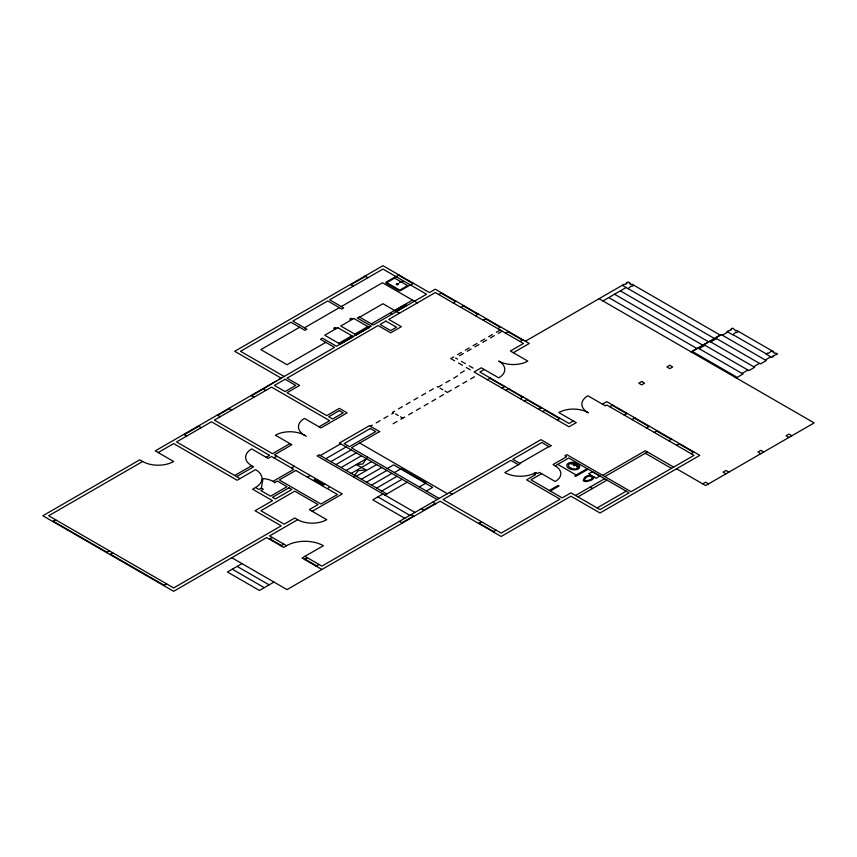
<?xml version="1.0" encoding="UTF-8"?>
<svg xmlns="http://www.w3.org/2000/svg" width="857" height="857" viewBox="0 0 857 857"><rect width="100%" height="100%" fill="white"/><g stroke="black" fill="none" stroke-linecap="round" stroke-linejoin="round"><path stroke-width="1.29" d="M574.886 465.522L573.708 465.662L574.276 465.18M574.779 464.708L573.569 464.183A6.374 3.674 0 0 0 572.005 463.766L571.994 463.626M572.358 463.594L572.476 462.598M275.89 381.226L155.246 450.878L173.66 461.505A21.928 12.662 0 0 1 142.658 461.505L48.667 515.775L173.66 587.934L281.214 525.844L255.054 510.74L272.494 500.67L252.633 489.197L255.536 487.515L258.932 489.476L261.353 488.083L262.981 478.635A16.444 9.491 0 0 1 272.976 481.366L274.915 482.48M398.023 284.278L396.93 283.581M594.287 477.178L592.862 479.095A10.155 5.86 0 0 1 590.205 480.627L586.884 481.441A4.81 2.775 0 0 1 586.038 481.495L585.481 481.484A3.642 2.1 0 0 1 583.778 481.12A3.578 2.068 0 0 1 583.199 480.295L584.635 477.413A10.155 5.86 0 0 1 587.291 475.881L590.612 475.057M574.115 463.723L575.09 463.723M575.09 463.916L574.511 464.012M576.75 465.244L577.35 465.147M353.609 477.006L358.076 470.664L365.971 469.872L356.298 464.59L362.747 464.001L367.599 457.113M575.529 464.012L574.19 465.255L576.911 464.805L575.529 464.012L574.426 465.04L576.911 464.805M396.77 283.721L396.587 284.503L398.087 284.449M397.627 284.578L398.226 284.149L397.455 283.581M350.984 284.728L365.521 276.34M299.629 327.245L260.871 349.624L287.031 364.728L325.789 342.35M304.471 327.803L339.351 307.663M341.29 306.549L382.479 282.767L417.359 302.907M396.041 276.618L398.944 274.936M396.587 284.503L397.798 283.796M410.578 285.006L413.481 283.324M359.704 317.176L382.961 303.742L399.426 313.255M371.327 323.882L412.517 300.111M390.214 313.266L391.67 314.101M394.831 310.598L405.382 304.503L406.839 305.338L396.277 311.445M338.783 343.336L351.863 335.783M354.787 334.112L367.867 326.56M278.793 379.555L334.509 347.385L320.464 339.276L322.393 338.151L336.447 346.26L371.327 326.121L357.283 318.011L359.222 316.897L373.266 325.007L426.561 294.24L382.961 269.066L329.666 299.832L343.711 307.942L341.782 309.066L327.728 300.946L292.848 321.086L306.892 329.206L304.953 330.32L290.909 322.211L240.517 351.295L284.128 376.469M184.319 434.649L198.856 426.261M217.753 415.356L229.376 408.639M251.658 395.773L281.214 378.151L234.711 351.295L382.961 265.702L429.464 292.558L435.281 289.205L529.272 343.464L513.289 352.698M158.159 452.56L173.66 443.605L237.132 480.252L255.536 469.615A21.928 12.662 0 0 1 255.536 487.515M438.677 294.519L441.58 292.837M52.78 521.506L55.684 519.824M453.214 302.907L456.117 301.225M460.959 307.384L463.873 305.703M475.496 315.772L478.399 314.101M483.252 320.25L486.155 318.568M234.711 475.496L251.658 465.705L253.597 466.819L236.639 476.61M266.195 457.306L269.591 455.356L211.454 421.783L176.563 441.923L240.035 478.57M289.934 443.605L272.494 453.674L214.357 420.112L271.53 387.107L329.666 420.669L319.008 426.818M106.557 552.551L109.471 550.88M273.951 457.874L276.854 456.192M497.778 328.638L500.692 326.967M109.953 554.511L112.856 552.829M453.696 356.898L450.782 358.569L454.66 360.808M457.574 354.659L461.441 352.42M465.319 350.181L469.197 347.942M473.075 345.703L476.953 343.464M480.82 341.225L484.698 338.986M488.576 336.758L492.454 334.519M496.332 332.28L500.199 330.041M459.502 355.773L463.38 353.534M467.258 351.295L471.136 349.056M475.014 346.828L478.892 344.589M482.759 342.35L486.637 340.111M490.515 337.872L494.393 335.633M498.271 333.394L502.138 331.156M505.534 333.116L508.437 331.434M291.391 467.943L294.294 466.262M272.976 481.366L293.812 469.336L271.53 456.47L268.134 458.431L251.658 448.918A20.557 11.869 0 0 0 251.658 465.705M394.584 411.156L392.645 412.281L393.62 412.838L391.681 413.952M398.462 408.918L402.34 406.679M406.218 404.44L410.085 402.212M413.963 399.973L417.841 397.734M421.719 395.495L425.597 393.256M429.464 391.017L433.342 388.778M460.477 373.116L464.355 370.877M370.363 426.261L372.302 425.147M376.18 422.908L380.047 420.669M383.925 418.43L387.803 416.191M442.062 384.868L438.195 387.107L437.22 386.539M445.94 382.629L449.818 380.39M453.696 378.151L457.574 375.912M320.336 455.56L340.679 443.808M274.433 482.77L277.336 481.088L287.031 486.68L270.555 496.192L260.871 490.6L263.292 489.197L261.353 488.083M520.07 341.504L522.974 339.833M525.395 341.225L624.228 284.17L624.957 284.588L626.896 283.463L626.167 283.046L628.106 281.932L630.045 283.046L629.317 283.463L631.255 284.588L631.984 284.17L720.426 335.226M325.789 458.709L346.142 446.958M484.216 369.485L479.856 372.002L569.005 423.465L573.365 420.948M602.91 300.946L626.167 287.524M379.565 431.574L351.466 447.804L439.159 498.431M393.127 423.744L397.005 421.505M400.883 419.266L404.761 417.027M408.639 414.799L412.517 412.56M416.384 410.321L420.262 408.082M424.14 405.843L428.018 403.604M431.896 401.365L435.763 399.126M439.641 396.887L443.519 394.659M451.275 390.181L447.397 392.42L445.072 391.081M455.142 387.942L459.02 385.704M462.898 383.465L466.776 381.226M470.654 378.987L474.521 376.748M628.106 288.638L631.255 285.981L631.984 286.409L633.923 285.285M330.877 461.644L351.22 449.893M307.374 477.167L310.288 475.496M335.965 464.58L356.308 452.839M487.365 379.694L490.268 378.012M341.054 467.515L361.397 455.774M346.142 470.461L366.485 458.709M321.911 485.565L324.824 483.884M351.22 473.396L371.574 461.644M501.902 388.082L504.805 386.4M163.73 585.556L166.633 583.885M356.308 476.331L376.662 464.58M505.78 390.321L508.683 388.639M361.397 479.267L381.751 467.515M297.69 519.685L294.787 518.014L284.128 524.163L260.871 510.74L294.787 491.157L318.033 504.58L309.313 509.615L326.763 519.685A20.557 11.869 0 0 1 297.69 519.685L269.591 535.914L286.549 545.705A26.031 15.03 0 0 1 323.368 545.705L302.05 558.003L321.911 569.476M312.227 511.297L342.264 493.953L274.433 454.788L291.873 444.719L275.408 435.217A20.557 11.869 0 0 1 304.471 435.217L306.41 436.331M387.321 468.5L393.62 464.858L432.614 487.376L426.315 491.018M366.485 482.202L386.839 470.461M269.344 539.128L272.258 537.446M520.306 398.709L523.22 397.037M371.574 485.137L391.917 473.396M394.349 472.55L401.183 468.608L426.143 483.005L419.298 486.958M241.974 563.606L227.437 571.994L259.414 590.452L273.951 582.064M524.184 400.947L527.098 399.266M376.662 488.083L397.005 476.331M280.978 545.845L283.881 544.163M286.549 545.705L283.635 547.377L266.677 537.585L173.66 591.298L42.85 515.775L139.745 459.823L142.658 461.505M381.751 491.018L402.094 479.267M382.961 493.953L372.784 499.824L404.761 518.292M384.9 495.067L407.182 482.202M538.721 409.335L541.624 407.664M542.599 411.574L545.502 409.903M304.471 559.407L307.374 557.725M557.136 419.973L560.039 418.291M316.104 566.123L319.008 564.442M691.096 351.863L720.159 335.076M691.353 352.013L698.144 348.092L743.019 374.006L736.227 377.916M602.428 404.161L606.788 401.644L699.815 455.356L600.007 512.979L570.933 496.192L501.174 536.471L440.123 501.227L287.031 589.616L231.797 557.725M692.327 352.57L693.292 352.013L736.227 376.801L735.263 377.359M699.108 348.649L704.968 345.275M710.742 341.943L716.548 338.59M722.365 335.226L727.872 332.045M401.858 522.759L413.481 516.053M423.658 510.172L435.281 503.466M738.53 331.488L736.591 332.612L735.874 332.184L732.724 334.841L726.907 331.488L731.514 329.666L730.785 329.249L732.724 328.135L735.874 330.791L736.591 330.373L773.721 351.798L772.993 352.216L774.932 353.341L775.66 352.923L777.599 354.037L772.993 355.859L773.721 356.276L771.782 357.401L765.965 354.037L767.904 352.923L768.633 353.341L771.782 350.684M609.702 406.679L612.605 405.007M519.856 463.337L548.93 446.561M624.228 415.077L627.142 413.395M541.624 473.675L530.965 479.824L562.213 497.874L570.933 492.839L600.007 509.615L629.081 492.839L568.759 458.013L555.197 465.844A19.229 11.098 0 0 1 555.218 481.527L539.449 472.411L537.51 473.535L535.818 472.55L533.879 473.675L535.571 474.649L526.605 479.824L560.039 499.128L501.174 533.118L443.037 499.545L510.858 460.391L518.367 464.719M631.984 419.544L634.887 417.873M478.613 523.445L481.516 521.763M646.521 427.943L649.424 426.261M742.044 373.438L747.904 370.063M753.678 366.732L759.484 363.379M765.301 360.015L770.807 356.833M549.38 490.461L558.1 485.426L559.064 485.983L550.344 491.018M587.174 468.64L574.693 475.839L575.658 476.406L588.138 469.197M654.266 432.421L657.18 430.739M493.15 531.833L496.053 530.162M602.675 475.356L645.31 450.739L673.645 467.097M604.849 476.61L647.485 451.993M668.803 440.809L671.717 439.127M575.54 495.496L604.614 478.709M577.961 496.889L607.035 480.102M676.559 445.286L679.462 443.605M597.104 507.944L626.167 491.157M691.096 453.674L693.999 451.993M702.719 483.884L705.622 482.202L708.535 483.884M577.125 465.147L577.725 465.244M397.198 283.656L396.202 284.299L397.455 284.728M579.353 466.572L577.147 466.54M575.69 465.233L576.6 465.94A6.374 3.674 0 0 1 577.329 466.84L577.564 466.851M577.168 465.533L576.761 465.447M733.024 334.669L766.276 353.866M622.289 285.285L714.342 338.429M620.361 290.877L708.535 341.793M614.544 294.24L702.719 345.146M608.727 297.593L696.902 348.499M599.043 298.707L814.15 422.908L705.622 485.565L676.559 468.779M791.868 435.774L788.954 434.092L786.051 435.774L788.954 437.456M763.758 451.993L760.855 450.321L757.952 451.993L760.855 453.674M441.098 293.115L455.635 301.514M463.38 305.981L477.917 314.38M485.673 318.847L500.199 327.245M507.955 331.723L522.491 340.111M398.462 275.215L412.999 283.603M400.872 281.664L394.606 278.161L386.796 282.66L399.78 290.148L407.589 285.649L401.505 282.028M728.879 472.132L725.975 470.461L723.062 472.132L725.975 473.814M612.123 405.286L626.649 413.674M634.405 418.152L648.942 426.54M656.698 431.017L671.224 439.405M678.98 443.883L693.517 452.271M396.587 283.796L397.798 284.503M365.028 276.05L367.942 277.732M304.471 435.217A20.557 11.869 0 0 1 304.471 418.43L320.947 427.943L347.106 412.838L339.351 408.361L326.763 415.634L287.031 392.699L299.629 385.425L287.031 378.151L378.108 325.564L390.706 332.837L401.365 326.688L388.767 319.415L435.281 292.558L523.456 343.464L510.376 351.016L527.816 361.086A20.557 11.869 0 0 1 498.753 361.086A20.557 11.869 0 0 1 498.753 377.873L481.313 367.803L474.039 372.002L569.005 426.818L576.268 422.63L558.828 412.56A20.557 11.869 0 0 1 587.891 412.56L588.384 412.838M645.31 453.257L671.47 468.361M350.502 284.449L353.405 286.12M455.635 358.012L457.574 359.126M461.441 361.365L465.319 363.604M469.197 365.843L473.075 368.082M489.786 378.291L504.323 386.678M508.201 388.917L522.727 397.316M526.605 399.555L541.142 407.943M545.02 410.182L559.557 418.57M458.538 363.047L462.416 365.286M466.294 367.524L470.161 369.763M352.623 319.147L351.166 318.301L349.71 319.147L352.141 319.425M336.608 328.36L335.162 327.524L333.705 328.36L336.126 328.638M440.123 388.221L442.79 389.764M599.954 476.042L592.508 471.768L588.695 473.728L596.226 478.26L599.846 475.956M557.736 464.376L576.15 475.003M555.197 465.844L553.011 464.58L566.573 456.749L564.881 455.774L566.82 454.649L631.02 491.714L693.999 455.356L606.788 405.007L605.342 405.843L587.891 395.773A20.557 11.869 0 0 0 587.891 412.56M590.077 487.097L592.498 488.501M395.559 413.952L398.216 415.495M400.508 416.813L402.822 418.152M379.812 431.714L369.388 425.704L339.351 443.048L437.22 499.545M449.336 492.55L452.239 494.232M359.704 443.048L447.397 493.675M262.81 388.778L265.713 390.46M479.095 523.166L493.632 531.554M251.176 395.495L254.09 397.177M432.86 502.063L435.763 503.745M421.237 508.779L424.14 510.461M386.839 493.953L319.008 454.788L317.069 455.913L414.938 512.411M228.894 408.361L231.797 410.042M411.06 514.65L413.963 516.332M377.873 496.889L409.85 515.346M217.26 415.077L220.174 416.748M399.426 521.367L402.34 523.049M324.128 484.741L314.755 479.331L314.026 479.749L323.4 485.158M328.97 487.537L328.242 487.954M198.374 425.983L201.277 427.664M183.837 434.37L186.74 436.052M304.953 556.332L321.911 566.123L540.938 439.662L551.319 445.704L549.38 446.818L541.87 442.491L512.797 459.266L520.306 463.605L504.805 472.55A21.928 12.662 0 0 0 535.818 472.55M269.826 538.849L281.46 545.555M304.953 559.128L316.587 565.845M237.132 566.402L269.109 584.86M232.279 569.198L264.256 587.656M53.263 521.227L107.039 552.272M110.435 554.233L164.212 585.277M569.755 463.369L570.076 463.466A2.978 1.725 0 0 1 571.844 463.498M572.005 463.766A3.835 2.207 0 0 0 570.419 463.68A1.564 0.9 0 0 0 569.498 463.937L569.102 464.173A2.282 1.318 0 0 0 568.491 464.826A4.006 2.314 0 0 0 568.48 465.801A5.763 3.332 0 0 0 569.123 466.765A8.184 4.724 0 0 0 572.122 468.5A5.763 3.332 0 0 0 573.804 468.875A4.006 2.314 0 0 0 575.497 468.865A2.282 1.318 0 0 0 576.622 468.511L577.018 468.286A1.564 0.9 0 0 0 577.468 467.751A3.835 2.207 0 0 0 577.329 466.84M577.789 466.936A2.978 1.725 0 0 1 577.854 467.943M396.834 277.09A1.371 0.793 0 0 0 394.895 277.09L386.175 282.124A1.371 0.793 0 0 0 386.175 283.238L398.773 290.512A1.371 0.793 0 0 0 400.712 290.512L409.432 285.477A1.371 0.793 0 0 0 409.432 284.363M399.405 282.628L402.661 281.203L399.405 282.628M584.817 478.902L584.645 479.309A2.817 1.628 0 0 0 584.924 480.456A2.817 1.628 0 0 0 586.916 480.616L589.595 479.963A8.12 4.692 0 0 0 591.716 478.742L592.69 477.574L589.927 475.978L587.902 476.535A8.12 4.692 0 0 0 585.781 477.767L584.817 478.902M337.808 327.674L324.728 335.226L340.229 344.171L353.32 336.619L337.808 327.674M353.823 318.45L340.732 326.003L356.244 334.958L369.324 327.406L353.823 318.45M285.092 379.265L274.433 385.425L285.092 391.574L295.751 385.425L285.092 379.265M385.864 321.086L380.047 324.449L390.706 330.598L396.523 327.245L385.864 321.086M339.351 410.599L328.692 416.748L332.57 418.987L343.228 412.838L339.351 410.599M295.751 470.461L279.275 479.963L320.947 504.023L337.412 494.51L295.751 470.461M370.363 428.5L344.203 443.605L349.527 446.679L375.687 431.574L370.363 428.5M288.97 487.804L272.494 497.306L275.408 498.988L291.873 489.476L288.97 487.804M709.767 341.386L704.004 344.718L748.879 370.62L754.642 367.289L709.767 341.386M721.401 334.669L715.584 338.022L760.459 363.936L766.265 360.583L721.401 334.669M641.668 381.504L638.765 383.186L641.668 384.868L644.582 383.186L641.668 381.504M669.778 365.286L666.864 366.967L669.778 368.639L672.681 366.967L669.778 365.286M572.733 462.416A6.053 3.492 0 0 0 570.269 462.587A5.013 2.892 0 0 0 567.163 464.387A6.053 3.492 0 0 0 566.852 465.812A6.985 4.028 0 0 0 567.516 467.226A8.163 4.714 0 0 0 571.34 469.432A6.985 4.028 0 0 0 573.783 469.818A6.053 3.492 0 0 0 576.247 469.636A5.013 2.892 0 0 0 579.364 467.836A6.053 3.492 0 0 0 579.675 466.422A6.985 4.028 0 0 0 579.011 465.008A8.163 4.714 0 0 0 575.176 462.801A6.985 4.028 0 0 0 572.733 462.416"/></g></svg>
